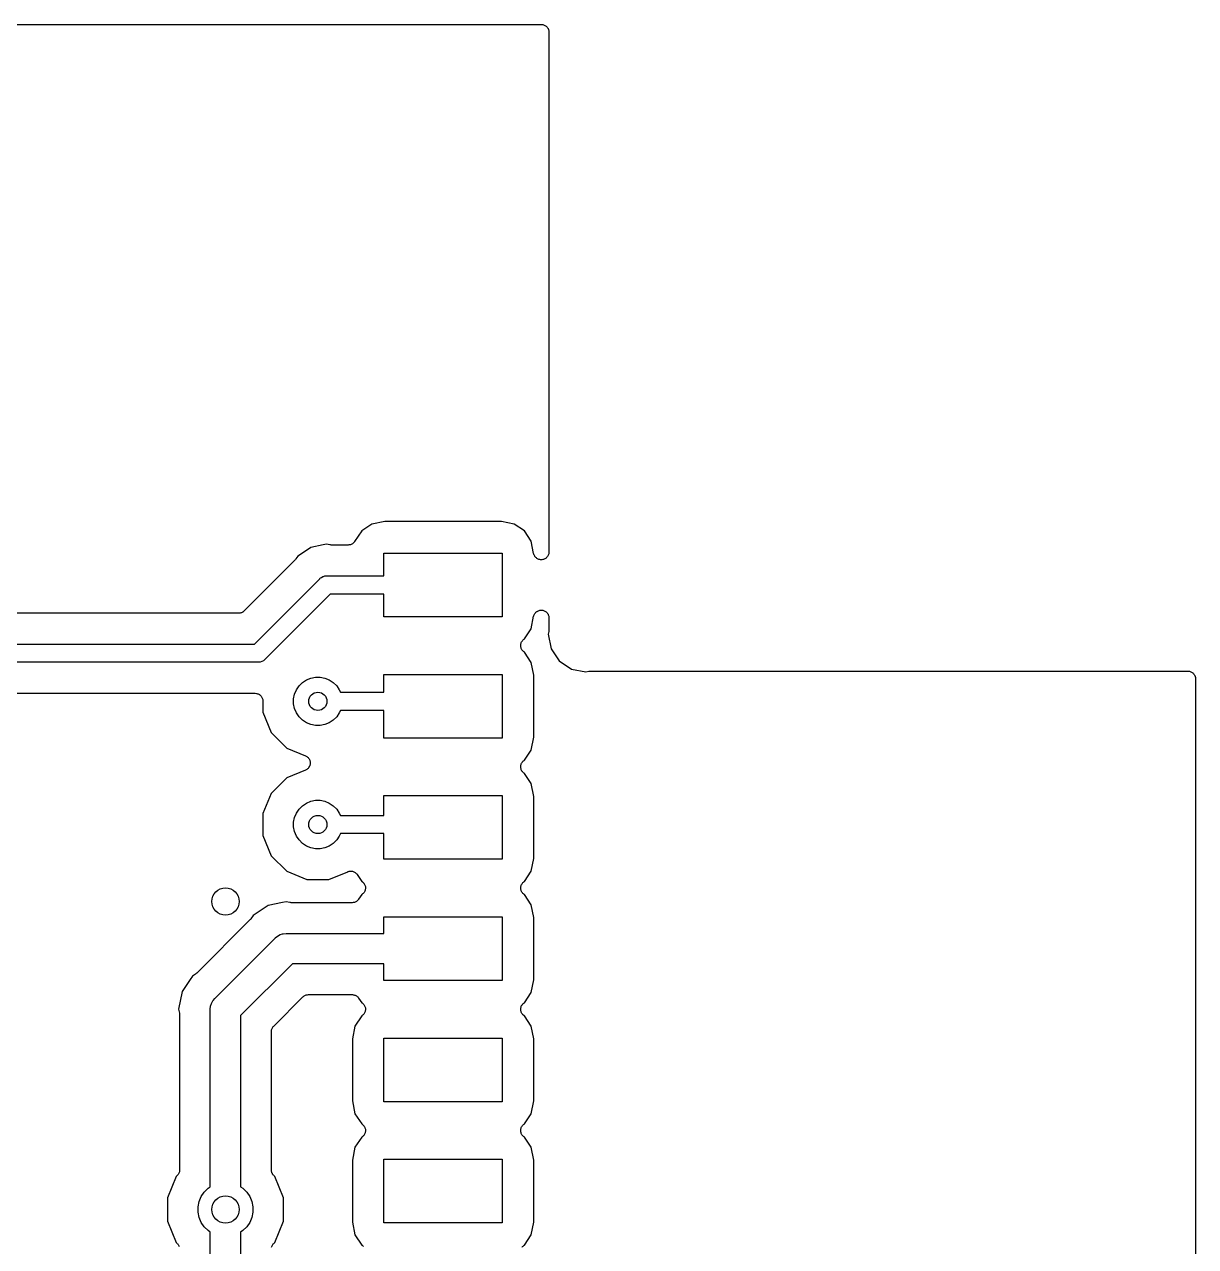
# Model space of a CAD drawing. Extents: x 103.3 to 173.2, y -93.7 to -52.1.
# Drawn here: x 153.91 to 173.23, y -72.24 to -52.08 of the extents above; entities that cross this region are included whole.
import ezdxf

# ---------------------------------------------------------------- set-up
doc = ezdxf.new("R2010")
doc.units = 0
doc.header["$MEASUREMENT"] = 0
doc.layers.add('BLACK', color=7, linetype='CONTINUOUS')

msp = doc.modelspace()

# ---------------------------------------------------------------- linework, layer by layer
at = {"layer": 'BLACK', "linetype": 'CONTINUOUS'}
for p, q in [((114.121, -52.08), (162.435, -52.08)), ((162.435, -52.08), (162.436, -52.08)), ((162.436, -52.08), (162.436, -52.08)), ((162.436, -52.08), (162.436, -52.08)), ((162.436, -52.08), (162.437, -52.08)), ((162.437, -52.08), (162.449, -52.0813)), ((162.449, -52.0813), (162.461, -52.0826)), ((162.461, -52.0826), (162.461, -52.0827)), ((162.461, -52.0827), (162.461, -52.0828)), ((162.461, -52.0828), (162.473, -52.0864)), ((162.473, -52.0864), (162.484, -52.0899)), ((162.484, -52.0899), (162.485, -52.0901)), ((162.485, -52.0901), (162.485, -52.0903)), ((162.485, -52.0903), (162.495, -52.096)), ((162.495, -52.096), (162.506, -52.1017)), ((162.506, -52.1017), (162.506, -52.102)), ((162.506, -52.102), (162.507, -52.1022)), ((162.507, -52.1022), (162.516, -52.1099)), ((162.516, -52.1099), (162.525, -52.1175)), ((162.525, -52.1175), (162.525, -52.1179)), ((162.525, -52.1179), (162.526, -52.1181)), ((162.526, -52.1181), (162.533, -52.1275)), ((162.533, -52.1275), (162.541, -52.1367)), ((162.541, -52.1367), (162.541, -52.1371)), ((162.541, -52.1371), (162.541, -52.1375)), ((162.541, -52.1375), (162.547, -52.1481)), ((162.547, -52.1481), (162.552, -52.1586)), ((162.552, -52.1586), (162.553, -52.159)), ((162.553, -52.159), (162.553, -52.1594)), ((162.553, -52.1594), (162.556, -52.1709)), ((162.556, -52.1709), (162.56, -52.1823)), ((162.56, -52.1823), (162.56, -52.1828)), ((162.56, -52.1828), (162.56, -52.1832)), ((162.56, -52.1832), (162.561, -52.1951)), ((162.561, -52.1951), (162.562, -52.207)), ((162.562, -52.207), (162.562, -60.7837)), ((159.475, -60.4348), (159.357, -60.6116)), ((159.643, -60.3225), (159.475, -60.4348)), ((159.854, -60.2806), (159.643, -60.3225)), ((161.778, -60.2806), (159.854, -60.2806)), ((161.989, -60.3225), (161.778, -60.2806)), ((162.157, -60.4348), (161.989, -60.3225)), ((162.27, -60.6028), (162.157, -60.4348)), ((158.839, -60.6656), (158.635, -60.7062)), ((158.892, -60.6551), (158.839, -60.6656)), ((158.839, -60.6656), (158.839, -60.6656)), ((158.839, -60.6656), (158.839, -60.6656)), ((158.839, -60.6656), (158.839, -60.6656)), ((158.945, -60.6656), (158.892, -60.6551)), ((158.956, -60.6667), (158.945, -60.6656)), ((158.968, -60.668), (158.956, -60.6667)), ((158.969, -60.668), (158.968, -60.668)), ((159.251, -60.668), (158.969, -60.668)), ((158.969, -60.668), (158.969, -60.668)), ((158.969, -60.668), (158.969, -60.668)), ((158.969, -60.668), (158.969, -60.668)), ((159.263, -60.6668), (159.251, -60.668)), ((159.274, -60.6658), (159.263, -60.6668)), ((159.275, -60.6656), (159.274, -60.6658)), ((159.276, -60.6656), (159.275, -60.6656)), ((159.287, -60.6622), (159.276, -60.6656)), ((159.298, -60.6589), (159.287, -60.6622)), ((159.299, -60.6586), (159.298, -60.6589)), ((159.31, -60.6529), (159.299, -60.6584)), ((159.299, -60.6584), (159.299, -60.6586)), ((159.32, -60.6475), (159.31, -60.6529)), ((159.321, -60.6471), (159.32, -60.6475)), ((159.33, -60.6393), (159.321, -60.6468)), ((159.321, -60.6468), (159.321, -60.6471)), ((159.34, -60.632), (159.33, -60.6393)), ((159.341, -60.6311), (159.34, -60.6315)), ((159.34, -60.6315), (159.34, -60.632)), ((159.348, -60.622), (159.341, -60.6311)), ((159.356, -60.613), (159.348, -60.622)), ((159.357, -60.6116), (159.356, -60.612)), ((159.356, -60.612), (159.356, -60.612)), ((159.356, -60.612), (159.356, -60.612)), ((159.356, -60.612), (159.356, -60.613)), ((162.31, -60.8085), (162.27, -60.6028)), ((158.418, -60.8516), (158.388, -60.8961)), ((158.462, -60.8218), (158.418, -60.8516)), ((158.635, -60.7062), (158.462, -60.8218)), ((158.462, -60.8218), (158.462, -60.8218)), ((159.841, -61.176), (159.841, -60.801)), ((159.841, -60.801), (161.791, -60.801)), ((161.791, -60.801), (161.791, -61.851)), ((162.314, -60.8206), (162.31, -60.8085)), ((162.318, -60.8321), (162.314, -60.8206)), ((162.318, -60.8322), (162.318, -60.8321)), ((162.323, -60.8428), (162.318, -60.8322)), ((162.318, -60.8322), (162.318, -60.8322)), ((162.329, -60.854), (162.323, -60.8428)), ((162.329, -60.8541), (162.329, -60.854)), ((162.329, -60.854), (162.329, -60.854)), ((162.337, -60.8635), (162.329, -60.8541)), ((162.345, -60.8732), (162.337, -60.8635)), ((162.345, -60.8733), (162.345, -60.8732)), ((162.345, -60.8732), (162.345, -60.8732)), ((162.355, -60.8812), (162.345, -60.8733)), ((162.364, -60.889), (162.355, -60.8812)), ((162.514, -60.8823), (162.505, -60.8899)), ((162.524, -60.8744), (162.514, -60.8823)), ((162.532, -60.8647), (162.524, -60.8744)), ((162.524, -60.8744), (162.524, -60.8744)), ((162.524, -60.8744), (162.524, -60.8744)), ((162.54, -60.8555), (162.532, -60.8647)), ((162.546, -60.8448), (162.54, -60.8554)), ((162.54, -60.8554), (162.54, -60.8554)), ((162.54, -60.8554), (162.54, -60.8555)), ((162.552, -60.8337), (162.546, -60.8448)), ((162.556, -60.8218), (162.552, -60.8336)), ((162.552, -60.8336), (162.552, -60.8337)), ((162.552, -60.8337), (162.552, -60.8337)), ((162.559, -60.8101), (162.556, -60.8218)), ((162.561, -60.7979), (162.559, -60.81)), ((162.559, -60.81), (162.559, -60.8101)), ((162.559, -60.8101), (162.559, -60.8101)), ((162.562, -60.7855), (162.561, -60.7979)), ((162.562, -60.7837), (162.562, -60.7855)), ((158.372, -60.9154), (157.532, -61.7558)), ((158.379, -60.9065), (158.372, -60.9154)), ((158.387, -60.8976), (158.379, -60.9065)), ((158.388, -60.8962), (158.387, -60.8976)), ((158.388, -60.8961), (158.388, -60.8962)), ((158.388, -60.8962), (158.388, -60.8962)), ((158.388, -60.8962), (158.388, -60.8962)), ((162.364, -60.8891), (162.364, -60.889)), ((162.364, -60.889), (162.364, -60.889)), ((162.375, -60.8947), (162.364, -60.8891)), ((162.386, -60.9008), (162.375, -60.8947)), ((162.397, -60.9043), (162.386, -60.9008)), ((162.386, -60.9008), (162.386, -60.9008)), ((162.386, -60.9008), (162.386, -60.9008)), ((162.409, -60.9081), (162.397, -60.9043)), ((162.41, -60.9081), (162.409, -60.9081)), ((162.422, -60.9094), (162.41, -60.9081)), ((162.41, -60.9081), (162.41, -60.9081)), ((162.434, -60.9107), (162.422, -60.9094)), ((162.447, -60.9095), (162.434, -60.9107)), ((162.434, -60.9107), (162.434, -60.9107)), ((162.434, -60.9107), (162.434, -60.9107)), ((162.459, -60.9085), (162.447, -60.9095)), ((162.471, -60.9049), (162.459, -60.9084)), ((162.459, -60.9084), (162.459, -60.9084)), ((162.459, -60.9084), (162.459, -60.9085)), ((162.483, -60.9015), (162.471, -60.9049)), ((162.493, -60.896), (162.483, -60.9014)), ((162.483, -60.9014), (162.483, -60.9014)), ((162.483, -60.9014), (162.483, -60.9015)), ((162.505, -60.89), (162.493, -60.896)), ((162.505, -60.8899), (162.505, -60.8899)), ((162.505, -60.8899), (162.505, -60.89)), ((157.705, -62.301), (158.781, -61.2251)), ((158.781, -61.2251), (158.785, -61.2194)), ((158.785, -61.2194), (158.796, -61.2104)), ((158.796, -61.2104), (158.808, -61.2007)), ((158.808, -61.2007), (158.834, -61.1867)), ((158.834, -61.1867), (158.841, -61.1848)), ((158.841, -61.1848), (158.863, -61.1782)), ((158.863, -61.1782), (158.885, -61.176)), ((158.885, -61.176), (158.892, -61.1753)), ((158.885, -61.176), (158.885, -61.176)), ((158.892, -61.1753), (158.899, -61.176)), ((158.899, -61.176), (159.841, -61.176)), ((158.954, -61.476), (157.878, -62.5519)), ((159.841, -61.476), (158.954, -61.476)), ((159.841, -61.851), (159.841, -61.476)), ((157.442, -61.793), (147.626, -61.793)), ((157.454, -61.7919), (157.442, -61.793)), ((157.465, -61.7908), (157.454, -61.7919)), ((157.466, -61.7906), (157.465, -61.7908)), ((157.467, -61.7906), (157.466, -61.7906)), ((157.478, -61.7872), (157.467, -61.7906)), ((157.489, -61.7839), (157.478, -61.7872)), ((157.49, -61.7836), (157.489, -61.7839)), ((157.501, -61.7779), (157.49, -61.7834)), ((157.49, -61.7834), (157.49, -61.7836)), ((157.511, -61.7725), (157.501, -61.7779)), ((157.512, -61.7721), (157.511, -61.7725)), ((157.521, -61.7644), (157.512, -61.7718)), ((157.512, -61.7718), (157.512, -61.7721)), ((157.53, -61.757), (157.521, -61.7644)), ((157.531, -61.7561), (157.53, -61.757)), ((157.532, -61.7558), (157.531, -61.7561)), ((157.531, -61.7561), (157.531, -61.7561)), ((157.531, -61.7561), (157.531, -61.7561)), ((161.791, -61.851), (159.841, -61.851)), ((162.27, -62.0492), (162.31, -61.8435)), ((162.31, -61.8435), (162.311, -61.8419)), ((162.311, -61.8418), (162.315, -61.8298)), ((162.311, -61.8419), (162.311, -61.8418)), ((162.311, -61.8419), (162.311, -61.8419)), ((162.311, -61.8419), (162.311, -61.8419)), ((162.315, -61.8298), (162.318, -61.8183)), ((162.318, -61.8182), (162.324, -61.8071)), ((162.318, -61.8183), (162.318, -61.8182)), ((162.318, -61.8182), (162.318, -61.8182)), ((162.324, -61.8071), (162.33, -61.7965)), ((162.33, -61.7965), (162.338, -61.787)), ((162.33, -61.7965), (162.33, -61.7965)), ((162.33, -61.7965), (162.33, -61.7965)), ((162.338, -61.787), (162.346, -61.7776)), ((162.346, -61.7775), (162.355, -61.7701)), ((162.346, -61.7776), (162.346, -61.7775)), ((162.346, -61.7775), (162.346, -61.7775)), ((162.355, -61.7701), (162.365, -61.762)), ((162.365, -61.762), (162.366, -61.762)), ((162.366, -61.762), (162.377, -61.7562)), ((162.366, -61.762), (162.366, -61.762)), ((162.377, -61.7562), (162.387, -61.7505)), ((162.387, -61.7505), (162.387, -61.7505)), ((162.387, -61.7505), (162.388, -61.7505)), ((162.388, -61.7505), (162.4, -61.7468)), ((162.4, -61.7468), (162.411, -61.7435)), ((162.411, -61.7435), (162.423, -61.7425)), ((162.411, -61.7435), (162.411, -61.7435)), ((162.411, -61.7435), (162.411, -61.7435)), ((162.423, -61.7425), (162.436, -61.7413)), ((162.436, -61.7413), (162.436, -61.7413)), ((162.436, -61.7413), (162.436, -61.7413)), ((162.436, -61.7413), (162.448, -61.7425)), ((162.448, -61.7425), (162.461, -61.7439)), ((162.461, -61.7439), (162.461, -61.7439)), ((162.461, -61.7439), (162.461, -61.7439)), ((162.461, -61.7439), (162.473, -61.7476)), ((162.473, -61.7476), (162.484, -61.7512)), ((162.484, -61.7512), (162.484, -61.7512)), ((162.484, -61.7512), (162.484, -61.7513)), ((162.484, -61.7513), (162.495, -61.7571)), ((162.495, -61.7571), (162.506, -61.763)), ((162.506, -61.763), (162.506, -61.763)), ((162.506, -61.763), (162.506, -61.7631)), ((162.506, -61.7631), (162.515, -61.7708)), ((162.515, -61.7708), (162.525, -61.7788)), ((162.525, -61.7788), (162.525, -61.7788)), ((162.525, -61.7788), (162.525, -61.7789)), ((162.525, -61.7789), (162.533, -61.7883)), ((162.533, -61.7883), (162.541, -61.798)), ((162.541, -61.798), (162.541, -61.7981)), ((162.541, -61.7981), (162.541, -61.7981)), ((162.541, -61.7981), (162.547, -61.809)), ((162.547, -61.809), (162.552, -61.8199)), ((162.552, -61.8199), (162.552, -61.82)), ((162.552, -61.82), (162.552, -61.82)), ((162.552, -61.82), (162.556, -61.8312)), ((162.556, -61.8312), (162.56, -61.8436)), ((162.56, -61.8436), (162.56, -61.8437)), ((162.56, -61.8437), (162.56, -61.8437)), ((162.56, -61.8437), (162.561, -61.8558)), ((162.561, -61.8558), (162.562, -61.8683)), ((162.562, -61.8683), (162.562, -62.0676)), ((162.157, -62.2172), (162.27, -62.0492)), ((162.56, -62.0924), (162.55, -62.14)), ((162.561, -62.0809), (162.56, -62.0924)), ((162.562, -62.0694), (162.561, -62.0809)), ((162.562, -62.0676), (162.562, -62.0677)), ((162.562, -62.0677), (162.562, -62.0677)), ((162.562, -62.0677), (162.562, -62.0677)), ((162.562, -62.0677), (162.562, -62.0694)), ((162.099, -62.3001), (162.102, -62.2887)), ((162.102, -62.2887), (162.106, -62.2771)), ((162.106, -62.2765), (162.112, -62.2658)), ((162.106, -62.2768), (162.106, -62.2765)), ((162.106, -62.2771), (162.106, -62.2768)), ((162.112, -62.2658), (162.118, -62.2553)), ((162.118, -62.2547), (162.126, -62.2453)), ((162.118, -62.255), (162.118, -62.2547)), ((162.118, -62.2553), (162.118, -62.255)), ((162.126, -62.2453), (162.133, -62.2361)), ((162.133, -62.2361), (162.134, -62.2359)), ((162.134, -62.2356), (162.143, -62.2279)), ((162.134, -62.2359), (162.134, -62.2356)), ((162.143, -62.2279), (162.153, -62.2204)), ((162.153, -62.2204), (162.157, -62.2172)), ((162.55, -62.14), (162.597, -62.3772)), ((143.55, -62.301), (157.705, -62.301)), ((162.096, -62.3248), (162.097, -62.3129)), ((162.096, -62.3251), (162.096, -62.3248)), ((162.096, -62.3254), (162.096, -62.3251)), ((162.097, -62.3375), (162.096, -62.3254)), ((162.097, -62.3129), (162.099, -62.3008)), ((162.098, -62.3495), (162.097, -62.3375)), ((162.098, -62.3498), (162.098, -62.3495)), ((162.098, -62.3501), (162.098, -62.3498)), ((162.102, -62.3617), (162.098, -62.3501)), ((162.099, -62.3005), (162.099, -62.3001)), ((162.099, -62.3008), (162.099, -62.3005)), ((162.105, -62.3733), (162.102, -62.3617)), ((162.105, -62.3736), (162.105, -62.3733)), ((162.105, -62.3739), (162.105, -62.3736)), ((162.111, -62.3846), (162.105, -62.3739)), ((162.117, -62.3953), (162.111, -62.3846)), ((162.117, -62.3955), (162.117, -62.3953)), ((162.117, -62.3958), (162.117, -62.3955)), ((162.125, -62.4052), (162.117, -62.3958)), ((162.132, -62.4146), (162.125, -62.4052)), ((162.132, -62.4148), (162.132, -62.4146)), ((162.133, -62.4151), (162.132, -62.4148)), ((162.142, -62.4228), (162.133, -62.4151)), ((162.151, -62.4306), (162.142, -62.4228)), ((162.152, -62.431), (162.151, -62.4306)), ((162.153, -62.4316), (162.152, -62.431)), ((162.152, -62.431), (162.152, -62.431)), ((162.152, -62.431), (162.152, -62.431)), ((162.157, -62.4348), (162.153, -62.4316)), ((162.27, -62.6028), (162.157, -62.4348)), ((162.597, -62.3772), (162.7, -62.5304)), ((157.76, -62.601), (143.605, -62.601)), ((157.767, -62.6017), (157.76, -62.601)), ((157.774, -62.601), (157.767, -62.6017)), ((157.796, -62.5988), (157.774, -62.601)), ((157.774, -62.601), (157.774, -62.601)), ((157.825, -62.5903), (157.796, -62.5988)), ((157.851, -62.5763), (157.825, -62.5903)), ((157.874, -62.5576), (157.851, -62.5763)), ((157.878, -62.5519), (157.874, -62.5576)), ((162.311, -62.8135), (162.27, -62.6028)), ((162.7, -62.5304), (162.7, -62.5304)), ((162.7, -62.5304), (162.732, -62.5783)), ((162.732, -62.5783), (162.933, -62.7127)), ((158.495, -62.9353), (158.561, -62.8915)), ((158.561, -62.8915), (158.633, -62.8614)), ((158.633, -62.8614), (158.711, -62.846)), ((158.711, -62.846), (158.789, -62.846)), ((158.789, -62.846), (158.867, -62.8614)), ((158.867, -62.8614), (158.939, -62.8915)), ((158.939, -62.8915), (159.005, -62.9353)), ((159.841, -63.096), (159.841, -62.801)), ((159.841, -62.801), (161.791, -62.801)), ((161.791, -62.801), (161.791, -63.851)), ((162.311, -63.8385), (162.311, -62.8135)), ((162.933, -62.7127), (163.17, -62.7599)), ((163.17, -62.7599), (163.218, -62.7504)), ((163.218, -62.7504), (163.219, -62.7501)), ((163.219, -62.7501), (163.231, -62.7491)), ((163.231, -62.7491), (163.242, -62.748)), ((163.242, -62.748), (173.103, -62.748)), ((173.103, -62.748), (173.104, -62.748)), ((173.104, -62.748), (173.104, -62.748)), ((173.104, -62.748), (173.104, -62.748)), ((173.104, -62.748), (173.105, -62.748)), ((173.105, -62.748), (173.117, -62.7493)), ((173.117, -62.7493), (173.129, -62.7506)), ((173.129, -62.7506), (173.129, -62.7507)), ((173.129, -62.7507), (173.129, -62.7508)), ((173.129, -62.7508), (173.141, -62.7544)), ((173.141, -62.7544), (173.152, -62.7579)), ((173.152, -62.7579), (173.153, -62.7581)), ((173.153, -62.7581), (173.153, -62.7583)), ((173.153, -62.7583), (173.163, -62.764)), ((173.163, -62.764), (173.174, -62.7697)), ((173.174, -62.7697), (173.174, -62.77)), ((173.174, -62.77), (173.175, -62.7702)), ((173.175, -62.7702), (173.184, -62.7779)), ((173.184, -62.7779), (173.193, -62.7855)), ((173.193, -62.7855), (173.193, -62.7859)), ((173.193, -62.7859), (173.194, -62.7861)), ((173.194, -62.7861), (173.201, -62.7955)), ((173.201, -62.7955), (173.209, -62.8047)), ((173.209, -62.8047), (173.209, -62.8051)), ((173.209, -62.8051), (173.209, -62.8055)), ((173.209, -62.8055), (173.215, -62.8161)), ((173.215, -62.8161), (173.22, -62.8266)), ((173.22, -62.8266), (173.221, -62.827)), ((173.221, -62.827), (173.221, -62.8274)), ((173.221, -62.8274), (173.224, -62.8389)), ((173.224, -62.8389), (173.228, -62.8503)), ((173.228, -62.8503), (173.228, -62.8508)), ((173.228, -62.8508), (173.228, -62.8512)), ((173.228, -62.8512), (173.229, -62.8631)), ((173.229, -62.8631), (173.23, -62.875)), ((173.23, -62.875), (173.23, -93.5868)), ((158.365, -63.1293), (158.396, -63.0565)), ((158.396, -63.0565), (158.439, -62.991)), ((158.439, -62.991), (158.495, -62.9353)), ((159.005, -62.9353), (159.061, -62.991)), ((159.061, -62.991), (159.104, -63.0565)), ((159.104, -63.0565), (159.121, -63.096)), ((159.121, -63.096), (159.841, -63.096)), ((147.638, -63.109), (157.69, -63.109)), ((157.69, -63.109), (157.69, -63.109)), ((157.69, -63.109), (157.69, -63.109)), ((157.69, -63.109), (157.69, -63.109)), ((157.69, -63.109), (157.691, -63.109)), ((157.691, -63.109), (157.703, -63.1103)), ((157.703, -63.1103), (157.714, -63.1114)), ((157.714, -63.1114), (157.74, -63.1165)), ((157.74, -63.1165), (157.741, -63.1166)), ((157.741, -63.1166), (157.741, -63.1166)), ((157.741, -63.1166), (157.741, -63.1166)), ((157.741, -63.1166), (157.742, -63.1168)), ((157.742, -63.1168), (157.753, -63.1205)), ((157.753, -63.1205), (157.764, -63.124)), ((157.764, -63.124), (157.765, -63.1242)), ((157.765, -63.1242), (157.765, -63.1243)), ((157.765, -63.1243), (157.776, -63.1301)), ((157.776, -63.1301), (157.786, -63.1357)), ((157.786, -63.1357), (157.786, -63.1361)), ((157.786, -63.1361), (157.787, -63.1363)), ((157.787, -63.1363), (157.796, -63.144)), ((157.796, -63.144), (157.805, -63.1515)), ((157.805, -63.1515), (157.805, -63.1519)), ((157.805, -63.1519), (157.806, -63.1523)), ((157.806, -63.1523), (157.813, -63.1615)), ((157.813, -63.1615), (157.821, -63.1708)), ((157.821, -63.1708), (157.821, -63.1712)), ((157.821, -63.1712), (157.821, -63.1716)), ((157.821, -63.1716), (157.827, -63.1822)), ((157.827, -63.1822), (157.832, -63.1926)), ((157.832, -63.1926), (157.833, -63.1931)), ((157.833, -63.1931), (157.833, -63.1936)), ((157.833, -63.1936), (157.836, -63.205)), ((157.836, -63.205), (157.84, -63.2164)), ((157.84, -63.2164), (157.84, -63.2169)), ((157.84, -63.2169), (157.84, -63.2173)), ((157.84, -63.2173), (157.841, -63.2292)), ((157.841, -63.2292), (157.842, -63.241)), ((157.842, -63.241), (157.842, -63.4266)), ((158.35, -63.2066), (158.365, -63.1293)), ((158.35, -63.2854), (158.35, -63.2066)), ((158.365, -63.3627), (158.35, -63.2854)), ((157.842, -63.4266), (157.98, -63.7603)), ((158.396, -63.4355), (158.365, -63.3627)), ((158.439, -63.501), (158.396, -63.4355)), ((158.495, -63.5567), (158.439, -63.501)), ((159.061, -63.501), (159.005, -63.5567)), ((159.104, -63.4355), (159.061, -63.501)), ((159.121, -63.396), (159.104, -63.4355)), ((159.841, -63.396), (159.121, -63.396)), ((159.841, -63.851), (159.841, -63.396)), ((158.561, -63.6005), (158.495, -63.5567)), ((158.633, -63.6306), (158.561, -63.6005)), ((158.711, -63.646), (158.633, -63.6306)), ((158.789, -63.646), (158.711, -63.646)), ((158.867, -63.6306), (158.789, -63.646)), ((158.939, -63.6005), (158.867, -63.6306)), ((159.005, -63.5567), (158.939, -63.6005)), ((157.98, -63.7603), (158.236, -64.0158)), ((161.791, -63.851), (159.841, -63.851)), ((162.27, -64.0492), (162.311, -63.8385)), ((158.236, -64.0158), (158.547, -64.1447)), ((162.157, -64.2172), (162.27, -64.0492)), ((158.547, -64.1447), (158.548, -64.1452)), ((158.548, -64.1452), (158.548, -64.1452)), ((158.548, -64.1452), (158.548, -64.1452)), ((158.548, -64.1452), (158.548, -64.1454)), ((158.548, -64.1454), (158.559, -64.1512)), ((158.559, -64.1512), (158.57, -64.1571)), ((158.57, -64.1571), (158.57, -64.1572)), ((158.57, -64.1572), (158.57, -64.1573)), ((158.57, -64.1573), (158.58, -64.1652)), ((158.58, -64.1652), (158.589, -64.173)), ((158.589, -64.173), (158.589, -64.1732)), ((158.589, -64.1732), (158.589, -64.1733)), ((158.589, -64.1733), (158.597, -64.1829)), ((158.597, -64.1829), (158.604, -64.1923)), ((158.604, -64.1923), (158.605, -64.1925)), ((158.605, -64.1925), (158.605, -64.1926)), ((158.605, -64.1926), (158.61, -64.2035)), ((158.61, -64.2035), (158.616, -64.2142)), ((158.619, -64.2994), (158.615, -64.311)), ((158.616, -64.2142), (158.616, -64.2144)), ((158.616, -64.2144), (158.616, -64.2146)), ((158.616, -64.2146), (158.62, -64.2263)), ((158.623, -64.2878), (158.619, -64.2994)), ((158.62, -64.2263), (158.623, -64.238)), ((158.623, -64.238), (158.623, -64.2382)), ((158.623, -64.2382), (158.623, -64.2384)), ((158.623, -64.2384), (158.624, -64.2506)), ((158.624, -64.2753), (158.623, -64.2873)), ((158.623, -64.2873), (158.623, -64.2875)), ((158.623, -64.2875), (158.623, -64.2878)), ((158.624, -64.2506), (158.625, -64.2627)), ((158.625, -64.2631), (158.624, -64.2753)), ((158.625, -64.2627), (158.625, -64.2629)), ((158.625, -64.2629), (158.625, -64.2631)), ((162.097, -64.3129), (162.099, -64.3008)), ((162.099, -64.3001), (162.102, -64.2887)), ((162.099, -64.3005), (162.099, -64.3001)), ((162.099, -64.3008), (162.099, -64.3005)), ((162.102, -64.2887), (162.106, -64.2771)), ((162.106, -64.2765), (162.112, -64.2658)), ((162.106, -64.2768), (162.106, -64.2765)), ((162.106, -64.2771), (162.106, -64.2768)), ((162.112, -64.2658), (162.118, -64.2553)), ((162.118, -64.2547), (162.126, -64.2453)), ((162.118, -64.255), (162.118, -64.2547)), ((162.118, -64.2553), (162.118, -64.255)), ((162.126, -64.2453), (162.133, -64.2361)), ((162.133, -64.2361), (162.134, -64.2359)), ((162.134, -64.2356), (162.143, -64.2279)), ((162.134, -64.2359), (162.134, -64.2356)), ((162.143, -64.2279), (162.153, -64.2204)), ((162.153, -64.2204), (162.157, -64.2172)), ((158.236, -64.5082), (157.98, -64.7637)), ((158.547, -64.3793), (158.236, -64.5082)), ((158.558, -64.3736), (158.547, -64.3793)), ((158.568, -64.3679), (158.558, -64.3736)), ((158.569, -64.3678), (158.568, -64.3679)), ((158.578, -64.3599), (158.569, -64.3677)), ((158.569, -64.3677), (158.569, -64.3678)), ((158.588, -64.3523), (158.578, -64.3599)), ((158.596, -64.3425), (158.588, -64.352)), ((158.588, -64.352), (158.588, -64.3521)), ((158.588, -64.3521), (158.588, -64.3523)), ((158.603, -64.3332), (158.596, -64.3425)), ((158.604, -64.333), (158.603, -64.3332)), ((158.609, -64.3221), (158.604, -64.3328)), ((158.604, -64.3328), (158.604, -64.333)), ((158.615, -64.3114), (158.609, -64.3221)), ((158.615, -64.311), (158.615, -64.3112)), ((158.615, -64.3112), (158.615, -64.3114)), ((162.096, -64.3248), (162.097, -64.3129)), ((162.096, -64.3251), (162.096, -64.3248)), ((162.096, -64.3254), (162.096, -64.3251)), ((162.097, -64.3376), (162.096, -64.3254)), ((162.098, -64.3495), (162.097, -64.3376)), ((162.098, -64.3498), (162.098, -64.3495)), ((162.098, -64.3501), (162.098, -64.3498)), ((162.102, -64.3617), (162.098, -64.3501)), ((162.105, -64.3733), (162.102, -64.3617)), ((162.105, -64.3736), (162.105, -64.3733)), ((162.105, -64.3739), (162.105, -64.3736)), ((162.111, -64.3846), (162.105, -64.3739)), ((162.117, -64.3953), (162.111, -64.3846)), ((162.117, -64.3955), (162.117, -64.3953)), ((162.117, -64.3958), (162.117, -64.3955)), ((162.125, -64.4052), (162.117, -64.3958)), ((162.132, -64.4146), (162.125, -64.4052)), ((162.132, -64.4148), (162.132, -64.4146)), ((162.133, -64.4151), (162.132, -64.4148)), ((162.142, -64.4228), (162.133, -64.4151)), ((162.151, -64.4306), (162.142, -64.4228)), ((162.152, -64.431), (162.151, -64.4306)), ((162.153, -64.4316), (162.152, -64.431)), ((162.152, -64.431), (162.152, -64.431)), ((162.152, -64.431), (162.152, -64.431)), ((162.157, -64.4348), (162.153, -64.4316)), ((162.27, -64.6028), (162.157, -64.4348)), ((162.311, -64.8135), (162.27, -64.6028)), ((157.98, -64.7637), (157.842, -65.0974)), ((158.561, -64.9235), (158.633, -64.8934)), ((158.633, -64.8934), (158.711, -64.878)), ((158.711, -64.878), (158.789, -64.878)), ((158.789, -64.878), (158.867, -64.8934)), ((158.867, -64.8934), (158.939, -64.9235)), ((159.841, -65.128), (159.841, -64.801)), ((159.841, -64.801), (161.791, -64.801)), ((161.791, -64.801), (161.791, -65.851)), ((162.311, -65.8385), (162.311, -64.8135)), ((157.842, -65.0974), (157.842, -65.4586)), ((158.365, -65.1613), (158.396, -65.0885)), ((158.396, -65.0885), (158.439, -65.023)), ((158.439, -65.023), (158.495, -64.9673)), ((158.495, -64.9673), (158.561, -64.9235)), ((158.939, -64.9235), (159.005, -64.9673)), ((159.005, -64.9673), (159.061, -65.023)), ((159.061, -65.023), (159.104, -65.0885)), ((159.104, -65.0885), (159.121, -65.128)), ((158.35, -65.2386), (158.365, -65.1613)), ((158.35, -65.3174), (158.35, -65.2386)), ((158.365, -65.3947), (158.35, -65.3174)), ((159.121, -65.128), (159.841, -65.128)), ((157.842, -65.4586), (157.98, -65.7923)), ((158.396, -65.4675), (158.365, -65.3947)), ((158.439, -65.533), (158.396, -65.4675)), ((159.104, -65.4675), (159.061, -65.533)), ((159.121, -65.428), (159.104, -65.4675)), ((159.841, -65.428), (159.121, -65.428)), ((159.841, -65.851), (159.841, -65.428)), ((158.495, -65.5887), (158.439, -65.533)), ((158.561, -65.6325), (158.495, -65.5887)), ((158.633, -65.6626), (158.561, -65.6325)), ((158.711, -65.678), (158.633, -65.6626)), ((158.789, -65.678), (158.711, -65.678)), ((158.867, -65.6626), (158.789, -65.678)), ((158.939, -65.6325), (158.867, -65.6626)), ((159.005, -65.5887), (158.939, -65.6325)), ((159.061, -65.533), (159.005, -65.5887)), ((157.98, -65.7923), (158.236, -66.0478)), ((161.791, -65.851), (159.841, -65.851)), ((162.27, -66.0492), (162.311, -65.8385)), ((158.236, -66.0478), (158.569, -66.186)), ((158.931, -66.186), (159.244, -66.0561)), ((159.244, -66.0561), (159.245, -66.0558)), ((159.245, -66.0558), (159.246, -66.0555)), ((159.245, -66.0558), (159.245, -66.0558)), ((159.245, -66.0558), (159.245, -66.0558)), ((159.246, -66.0555), (159.257, -66.0521)), ((159.257, -66.0521), (159.269, -66.0488)), ((159.269, -66.0487), (159.27, -66.0486)), ((159.269, -66.0488), (159.269, -66.0487)), ((159.27, -66.0486), (159.281, -66.0476)), ((159.281, -66.0476), (159.293, -66.0465)), ((159.293, -66.0465), (159.294, -66.0465)), ((159.294, -66.0465), (159.294, -66.0465)), ((159.294, -66.0465), (159.306, -66.0478)), ((159.306, -66.0478), (159.318, -66.049)), ((159.318, -66.049), (159.318, -66.0491)), ((159.318, -66.0491), (159.319, -66.0492)), ((159.319, -66.0492), (159.33, -66.0528)), ((159.33, -66.0528), (159.342, -66.0563)), ((159.342, -66.0563), (159.342, -66.0565)), ((159.342, -66.0565), (159.343, -66.0566)), ((159.343, -66.0566), (159.353, -66.0624)), ((159.353, -66.0624), (159.363, -66.068)), ((159.363, -66.068), (159.364, -66.0683)), ((159.364, -66.0683), (159.364, -66.0685)), ((159.364, -66.0685), (159.373, -66.0762)), ((159.373, -66.0762), (159.383, -66.0837)), ((159.383, -66.0837), (159.383, -66.0841)), ((159.383, -66.0841), (159.383, -66.0844)), ((159.383, -66.0844), (159.391, -66.0936)), ((159.391, -66.0936), (159.398, -66.1029)), ((159.398, -66.1029), (159.475, -66.2172)), ((162.157, -66.2172), (162.27, -66.0492)), ((158.569, -66.186), (158.931, -66.186)), ((159.475, -66.2172), (159.479, -66.2204)), ((159.479, -66.2204), (159.48, -66.221)), ((159.48, -66.221), (159.48, -66.221)), ((159.48, -66.221), (159.48, -66.221)), ((159.48, -66.221), (159.481, -66.2214)), ((159.481, -66.2214), (159.49, -66.2292)), ((159.49, -66.2292), (159.499, -66.2369)), ((159.499, -66.2369), (159.5, -66.2372)), ((159.5, -66.2372), (159.5, -66.2374)), ((159.5, -66.2374), (159.507, -66.2468)), ((159.507, -66.2468), (159.515, -66.2562)), ((159.515, -66.2562), (159.515, -66.2565)), ((159.515, -66.2565), (159.515, -66.2567)), ((159.515, -66.2567), (159.521, -66.2674)), ((159.521, -66.2674), (159.527, -66.2781)), ((159.527, -66.2781), (159.527, -66.2784)), ((159.527, -66.2784), (159.527, -66.2787)), ((159.527, -66.2787), (159.53, -66.2903)), ((159.53, -66.2903), (159.534, -66.3019)), ((159.534, -66.3019), (159.534, -66.3022)), ((159.534, -66.3022), (159.534, -66.3025)), ((159.534, -66.3025), (159.535, -66.3144)), ((159.535, -66.3144), (159.536, -66.3266)), ((162.096, -66.3248), (162.097, -66.3129)), ((162.096, -66.3251), (162.096, -66.3248)), ((162.096, -66.3254), (162.096, -66.3251)), ((162.097, -66.3376), (162.096, -66.3254)), ((162.097, -66.3129), (162.099, -66.3008)), ((162.099, -66.3001), (162.102, -66.2887)), ((162.099, -66.3005), (162.099, -66.3001)), ((162.099, -66.3008), (162.099, -66.3005)), ((162.102, -66.2887), (162.106, -66.2771)), ((162.106, -66.2765), (162.112, -66.2658)), ((162.106, -66.2768), (162.106, -66.2765)), ((162.106, -66.2771), (162.106, -66.2768)), ((162.112, -66.2658), (162.118, -66.2553)), ((162.118, -66.2547), (162.126, -66.2453)), ((162.118, -66.255), (162.118, -66.2547)), ((162.118, -66.2553), (162.118, -66.255)), ((162.126, -66.2453), (162.133, -66.2361)), ((162.133, -66.2361), (162.134, -66.2359)), ((162.134, -66.2356), (162.143, -66.2279)), ((162.134, -66.2359), (162.134, -66.2356)), ((162.143, -66.2279), (162.153, -66.2204)), ((162.153, -66.2204), (162.157, -66.2172)), ((159.415, -66.5221), (159.407, -66.5311)), ((159.422, -66.513), (159.415, -66.5221)), ((159.423, -66.512), (159.422, -66.513)), ((159.475, -66.4348), (159.423, -66.5116)), ((159.423, -66.5116), (159.423, -66.512)), ((159.423, -66.512), (159.423, -66.512)), ((159.423, -66.512), (159.423, -66.512)), ((159.479, -66.4316), (159.475, -66.4348)), ((159.489, -66.424), (159.479, -66.4316)), ((159.498, -66.4163), (159.489, -66.424)), ((159.499, -66.4159), (159.498, -66.4161)), ((159.498, -66.4161), (159.498, -66.4163)), ((159.506, -66.4066), (159.499, -66.4159)), ((159.514, -66.3973), (159.506, -66.4066)), ((159.52, -66.386), (159.514, -66.3967)), ((159.514, -66.3967), (159.514, -66.397)), ((159.514, -66.397), (159.514, -66.3973)), ((159.526, -66.3755), (159.52, -66.386)), ((159.53, -66.3633), (159.526, -66.3749)), ((159.526, -66.3749), (159.526, -66.3752)), ((159.526, -66.3752), (159.526, -66.3755)), ((159.533, -66.3519), (159.53, -66.3633)), ((159.535, -66.3392), (159.533, -66.3512)), ((159.533, -66.3512), (159.533, -66.3515)), ((159.533, -66.3515), (159.533, -66.3519)), ((159.536, -66.3272), (159.535, -66.3392)), ((159.536, -66.3266), (159.536, -66.3269)), ((159.536, -66.3269), (159.536, -66.3272)), ((162.098, -66.3495), (162.097, -66.3376)), ((162.098, -66.3498), (162.098, -66.3495)), ((162.098, -66.3501), (162.098, -66.3498)), ((162.102, -66.3617), (162.098, -66.3501)), ((162.105, -66.3733), (162.102, -66.3617)), ((162.105, -66.3736), (162.105, -66.3733)), ((162.105, -66.3739), (162.105, -66.3736)), ((162.111, -66.3846), (162.105, -66.3739)), ((162.117, -66.3953), (162.111, -66.3846)), ((162.117, -66.3955), (162.117, -66.3953)), ((162.117, -66.3958), (162.117, -66.3955)), ((162.125, -66.4052), (162.117, -66.3958)), ((162.132, -66.4146), (162.125, -66.4052)), ((162.132, -66.4148), (162.132, -66.4146)), ((162.133, -66.4151), (162.132, -66.4148)), ((162.142, -66.4228), (162.133, -66.4151)), ((162.151, -66.4306), (162.142, -66.4228)), ((162.152, -66.431), (162.151, -66.4306)), ((162.153, -66.4316), (162.152, -66.431)), ((162.152, -66.431), (162.152, -66.431)), ((162.152, -66.431), (162.152, -66.431)), ((162.157, -66.4348), (162.153, -66.4316)), ((162.27, -66.6028), (162.157, -66.4348)), ((157.93, -66.612), (157.732, -66.7442)), ((158.164, -66.5656), (157.93, -66.612)), ((158.226, -66.5532), (158.164, -66.5656)), ((158.164, -66.5656), (158.164, -66.5656)), ((158.164, -66.5656), (158.164, -66.5656)), ((158.164, -66.5656), (158.164, -66.5656)), ((158.288, -66.5656), (158.226, -66.5532)), ((158.3, -66.5667), (158.288, -66.5656)), ((158.311, -66.568), (158.3, -66.5667)), ((158.313, -66.568), (158.311, -66.568)), ((159.318, -66.568), (158.313, -66.568)), ((158.313, -66.568), (158.313, -66.568)), ((158.313, -66.568), (158.313, -66.568)), ((158.313, -66.568), (158.313, -66.568)), ((159.33, -66.5668), (159.318, -66.568)), ((159.341, -66.5658), (159.33, -66.5668)), ((159.342, -66.5656), (159.341, -66.5658)), ((159.343, -66.5656), (159.342, -66.5656)), ((159.354, -66.5622), (159.343, -66.5656)), ((159.365, -66.5589), (159.354, -66.5622)), ((159.366, -66.5586), (159.365, -66.5589)), ((159.377, -66.5529), (159.366, -66.5584)), ((159.366, -66.5584), (159.366, -66.5586)), ((159.387, -66.5475), (159.377, -66.5529)), ((159.388, -66.5471), (159.387, -66.5475)), ((159.397, -66.5393), (159.388, -66.5468)), ((159.388, -66.5468), (159.388, -66.5471)), ((159.406, -66.532), (159.397, -66.5393)), ((159.407, -66.5315), (159.406, -66.532)), ((159.407, -66.5311), (159.407, -66.5315)), ((162.311, -66.8135), (162.27, -66.6028)), ((157.628, -66.8516), (156.752, -67.7284)), ((157.636, -66.8427), (157.628, -66.8516)), ((157.643, -66.8339), (157.636, -66.8427)), ((157.644, -66.8325), (157.643, -66.8339)), ((157.68, -66.7795), (157.644, -66.8324)), ((157.644, -66.8324), (157.644, -66.8325)), ((157.644, -66.8325), (157.644, -66.8325)), ((157.644, -66.8325), (157.644, -66.8325)), ((157.732, -66.7442), (157.68, -66.7795)), ((157.732, -66.7442), (157.732, -66.7442)), ((159.841, -67.076), (159.841, -66.801)), ((159.841, -66.801), (161.791, -66.801)), ((161.791, -66.801), (161.791, -67.851)), ((162.311, -67.8385), (162.311, -66.8135)), ((158.048, -67.1484), (158.086, -67.1171)), ((158.086, -67.1171), (158.13, -67.0939)), ((158.13, -67.0939), (158.164, -67.0836)), ((158.164, -67.0836), (158.177, -67.0796)), ((158.177, -67.0796), (158.226, -67.0748)), ((158.226, -67.0748), (158.238, -67.076)), ((158.238, -67.076), (159.841, -67.076)), ((157.058, -68.1405), (158.041, -67.1579)), ((158.041, -67.1579), (158.048, -67.1484)), ((156.741, -67.7369), (156.732, -67.7442)), ((156.75, -67.7296), (156.741, -67.7369)), ((156.752, -67.7284), (156.75, -67.7296)), ((158.33, -67.576), (157.476, -68.4296)), ((159.841, -67.576), (158.33, -67.576)), ((159.841, -67.851), (159.841, -67.576)), ((156.644, -67.8324), (156.512, -68.0302)), ((156.68, -67.7795), (156.644, -67.8324)), ((156.644, -67.8324), (156.644, -67.8324)), ((156.732, -67.7442), (156.68, -67.7795)), ((161.791, -67.851), (159.841, -67.851)), ((162.27, -68.0492), (162.311, -67.8385)), ((156.512, -68.0302), (156.453, -68.326)), ((158.021, -68.6028), (158.503, -68.1212)), ((158.503, -68.1209), (158.504, -68.12)), ((158.503, -68.1212), (158.503, -68.1209)), ((158.503, -68.1209), (158.503, -68.1209)), ((158.503, -68.1209), (158.503, -68.1209)), ((158.504, -68.12), (158.513, -68.1126)), ((158.513, -68.1126), (158.522, -68.1052)), ((158.522, -68.1052), (158.523, -68.1049)), ((158.523, -68.1045), (158.534, -68.0991)), ((158.523, -68.1049), (158.523, -68.1045)), ((158.534, -68.0991), (158.544, -68.0936)), ((158.544, -68.0936), (158.545, -68.0934)), ((158.545, -68.0931), (158.557, -68.0898)), ((158.545, -68.0934), (158.545, -68.0931)), ((158.557, -68.0898), (158.568, -68.0864)), ((158.568, -68.0864), (158.569, -68.0864)), ((158.569, -68.0862), (158.581, -68.0851)), ((158.569, -68.0864), (158.569, -68.0862)), ((158.581, -68.0851), (158.593, -68.084)), ((158.593, -68.084), (159.318, -68.084)), ((159.318, -68.084), (159.318, -68.084)), ((159.318, -68.084), (159.318, -68.084)), ((159.318, -68.084), (159.318, -68.084)), ((159.318, -68.084), (159.32, -68.084)), ((159.32, -68.084), (159.331, -68.0853)), ((159.331, -68.0853), (159.343, -68.0865)), ((159.343, -68.0865), (159.344, -68.0867)), ((159.344, -68.0867), (159.344, -68.0868)), ((159.344, -68.0868), (159.355, -68.0903)), ((159.355, -68.0903), (159.367, -68.0938)), ((159.367, -68.0938), (159.367, -68.0941)), ((159.367, -68.0941), (159.368, -68.0943)), ((159.368, -68.0943), (159.378, -68.1)), ((159.378, -68.1), (159.389, -68.1055)), ((159.389, -68.1055), (159.389, -68.1059)), ((159.389, -68.1059), (159.39, -68.1062)), ((159.39, -68.1062), (159.399, -68.1138)), ((159.399, -68.1138), (159.408, -68.1213)), ((159.408, -68.1213), (159.408, -68.1217)), ((159.408, -68.1217), (159.409, -68.1221)), ((159.409, -68.1221), (159.416, -68.1313)), ((159.416, -68.1313), (159.423, -68.1404)), ((159.423, -68.1404), (159.475, -68.2172)), ((162.157, -68.2172), (162.27, -68.0492)), ((156.453, -68.326), (156.466, -68.3884)), ((156.975, -68.326), (156.98, -68.277)), ((156.976, -68.3383), (156.975, -68.326)), ((156.976, -71.2538), (156.976, -68.3383)), ((156.98, -68.277), (156.994, -68.2299)), ((156.994, -68.2299), (157.017, -68.1864)), ((157.017, -68.1864), (157.024, -68.1786)), ((157.024, -68.1786), (157.048, -68.1484)), ((157.048, -68.1484), (157.058, -68.1405)), ((159.475, -68.2172), (159.479, -68.2204)), ((159.479, -68.2204), (159.48, -68.221)), ((159.48, -68.221), (159.48, -68.221)), ((159.48, -68.221), (159.48, -68.221)), ((159.48, -68.221), (159.481, -68.2214)), ((159.481, -68.2214), (159.49, -68.2292)), ((159.49, -68.2292), (159.499, -68.2369)), ((159.499, -68.2369), (159.5, -68.2372)), ((159.5, -68.2372), (159.5, -68.2374)), ((159.5, -68.2374), (159.507, -68.2468)), ((159.507, -68.2468), (159.515, -68.2562)), ((159.515, -68.2562), (159.515, -68.2565)), ((159.515, -68.2565), (159.515, -68.2567)), ((159.515, -68.2567), (159.521, -68.2674)), ((159.521, -68.2674), (159.527, -68.2781)), ((159.527, -68.2781), (159.527, -68.2784)), ((159.527, -68.2784), (159.527, -68.2787)), ((159.527, -68.2787), (159.53, -68.2903)), ((159.53, -68.2903), (159.534, -68.3019)), ((159.535, -68.3392), (159.533, -68.3512)), ((159.534, -68.3019), (159.534, -68.3022)), ((159.534, -68.3022), (159.534, -68.3025)), ((159.534, -68.3025), (159.535, -68.3144)), ((159.535, -68.3144), (159.536, -68.3266)), ((159.536, -68.3272), (159.535, -68.3392)), ((159.536, -68.3266), (159.536, -68.3269)), ((159.536, -68.3269), (159.536, -68.3272)), ((162.096, -68.3248), (162.097, -68.3129)), ((162.096, -68.3251), (162.096, -68.3248)), ((162.096, -68.3254), (162.096, -68.3251)), ((162.097, -68.3376), (162.096, -68.3254)), ((162.097, -68.3129), (162.099, -68.3008)), ((162.098, -68.3495), (162.097, -68.3376)), ((162.099, -68.3001), (162.102, -68.2887)), ((162.099, -68.3005), (162.099, -68.3001)), ((162.099, -68.3008), (162.099, -68.3005)), ((162.102, -68.2887), (162.106, -68.2771)), ((162.106, -68.2765), (162.112, -68.2658)), ((162.106, -68.2768), (162.106, -68.2765)), ((162.106, -68.2771), (162.106, -68.2768)), ((162.112, -68.2658), (162.118, -68.2553)), ((162.118, -68.2547), (162.126, -68.2453)), ((162.118, -68.255), (162.118, -68.2547)), ((162.118, -68.2553), (162.118, -68.255)), ((162.126, -68.2453), (162.133, -68.2361)), ((162.133, -68.2361), (162.134, -68.2359)), ((162.134, -68.2356), (162.143, -68.2279)), ((162.134, -68.2359), (162.134, -68.2356)), ((162.143, -68.2279), (162.153, -68.2204)), ((162.153, -68.2204), (162.157, -68.2172)), ((156.466, -68.3884), (156.466, -68.3901)), ((156.466, -68.3901), (156.467, -68.4017)), ((156.467, -68.4017), (156.468, -68.4132)), ((156.468, -68.4132), (156.468, -70.9786)), ((157.476, -68.4296), (157.476, -71.2538)), ((159.475, -68.4348), (159.362, -68.6028)), ((159.479, -68.4316), (159.475, -68.4348)), ((159.489, -68.424), (159.479, -68.4316)), ((159.498, -68.4163), (159.489, -68.424)), ((159.499, -68.4159), (159.498, -68.4161)), ((159.498, -68.4161), (159.498, -68.4163)), ((159.506, -68.4066), (159.499, -68.4159)), ((159.514, -68.3973), (159.506, -68.4066)), ((159.52, -68.386), (159.514, -68.3967)), ((159.514, -68.3967), (159.514, -68.397)), ((159.514, -68.397), (159.514, -68.3973)), ((159.526, -68.3755), (159.52, -68.386)), ((159.53, -68.3633), (159.526, -68.3749)), ((159.526, -68.3749), (159.526, -68.3752)), ((159.526, -68.3752), (159.526, -68.3755)), ((159.533, -68.3519), (159.53, -68.3633)), ((159.533, -68.3512), (159.533, -68.3515)), ((159.533, -68.3515), (159.533, -68.3519)), ((162.098, -68.3498), (162.098, -68.3495)), ((162.098, -68.3501), (162.098, -68.3498)), ((162.102, -68.3617), (162.098, -68.3501)), ((162.105, -68.3733), (162.102, -68.3617)), ((162.105, -68.3736), (162.105, -68.3733)), ((162.105, -68.3739), (162.105, -68.3736)), ((162.111, -68.3846), (162.105, -68.3739)), ((162.117, -68.3953), (162.111, -68.3846)), ((162.117, -68.3955), (162.117, -68.3953)), ((162.117, -68.3958), (162.117, -68.3955)), ((162.125, -68.4052), (162.117, -68.3958)), ((162.132, -68.4146), (162.125, -68.4052)), ((162.132, -68.4148), (162.132, -68.4146)), ((162.133, -68.4151), (162.132, -68.4148)), ((162.142, -68.4228), (162.133, -68.4151)), ((162.151, -68.4306), (162.142, -68.4228)), ((162.152, -68.431), (162.151, -68.4306)), ((162.153, -68.4316), (162.152, -68.431)), ((162.152, -68.431), (162.152, -68.431)), ((162.152, -68.431), (162.152, -68.431)), ((162.157, -68.4348), (162.153, -68.4316)), ((162.27, -68.6028), (162.157, -68.4348)), ((157.984, -68.6908), (157.985, -68.6791)), ((157.984, -68.6921), (157.984, -68.6908)), ((157.984, -68.6922), (157.984, -68.6921)), ((157.984, -68.6921), (157.984, -68.6921)), ((157.984, -68.6926), (157.984, -68.6922)), ((157.984, -70.9786), (157.984, -68.6926)), ((157.985, -68.6791), (157.987, -68.6675)), ((157.987, -68.6662), (157.99, -68.655)), ((157.987, -68.6668), (157.987, -68.6662)), ((157.987, -68.6675), (157.987, -68.6668)), ((157.99, -68.655), (157.994, -68.6438)), ((157.994, -68.6425), (158, -68.6322)), ((157.994, -68.6432), (157.994, -68.6425)), ((157.994, -68.6438), (157.994, -68.6432)), ((158, -68.6322), (158.005, -68.6219)), ((158.005, -68.6219), (158.006, -68.6214)), ((158.006, -68.6208), (158.014, -68.6118)), ((158.006, -68.6214), (158.006, -68.6208)), ((158.014, -68.6118), (158.021, -68.6028)), ((159.362, -68.6028), (159.321, -68.8135)), ((162.311, -68.8135), (162.27, -68.6028)), ((159.321, -68.8135), (159.321, -69.8385)), ((159.841, -69.851), (159.841, -68.801)), ((159.841, -68.801), (161.791, -68.801)), ((161.791, -68.801), (161.791, -69.851)), ((162.311, -69.8385), (162.311, -68.8135)), ((159.321, -69.8385), (159.362, -70.0492)), ((161.791, -69.851), (159.841, -69.851)), ((162.27, -70.0492), (162.311, -69.8385)), ((159.362, -70.0492), (159.475, -70.2172)), ((162.157, -70.2172), (162.27, -70.0492)), ((159.475, -70.2172), (159.479, -70.2204)), ((159.479, -70.2204), (159.48, -70.221)), ((159.48, -70.221), (159.48, -70.221)), ((159.48, -70.221), (159.48, -70.221)), ((159.48, -70.221), (159.481, -70.2214)), ((159.481, -70.2214), (159.49, -70.2292)), ((159.49, -70.2292), (159.499, -70.2369)), ((159.499, -70.2369), (159.5, -70.2372)), ((159.5, -70.2372), (159.5, -70.2374)), ((159.5, -70.2374), (159.507, -70.2468)), ((159.507, -70.2468), (159.515, -70.2562)), ((159.515, -70.2562), (159.515, -70.2565)), ((159.515, -70.2565), (159.515, -70.2567)), ((159.515, -70.2567), (159.521, -70.2674)), ((159.521, -70.2674), (159.527, -70.2781)), ((159.527, -70.2781), (159.527, -70.2784)), ((159.527, -70.2784), (159.527, -70.2787)), ((159.527, -70.2787), (159.53, -70.2903)), ((159.53, -70.2903), (159.534, -70.3019)), ((159.533, -70.3519), (159.53, -70.3633)), ((159.535, -70.3392), (159.533, -70.3512)), ((159.533, -70.3512), (159.533, -70.3515)), ((159.533, -70.3515), (159.533, -70.3519)), ((159.534, -70.3019), (159.534, -70.3022)), ((159.534, -70.3022), (159.534, -70.3025)), ((159.534, -70.3025), (159.535, -70.3144)), ((159.535, -70.3144), (159.536, -70.3266)), ((159.536, -70.3272), (159.535, -70.3392)), ((159.536, -70.3266), (159.536, -70.3269)), ((159.536, -70.3269), (159.536, -70.3272)), ((162.096, -70.3248), (162.097, -70.3129)), ((162.096, -70.3251), (162.096, -70.3248)), ((162.096, -70.3254), (162.096, -70.3251)), ((162.097, -70.3376), (162.096, -70.3254)), ((162.097, -70.3129), (162.099, -70.3008)), ((162.098, -70.3495), (162.097, -70.3376)), ((162.098, -70.3498), (162.098, -70.3495)), ((162.098, -70.3501), (162.098, -70.3498)), ((162.102, -70.3617), (162.098, -70.3501)), ((162.099, -70.3001), (162.102, -70.2887)), ((162.099, -70.3005), (162.099, -70.3001)), ((162.099, -70.3008), (162.099, -70.3005)), ((162.102, -70.2887), (162.106, -70.2771)), ((162.106, -70.2765), (162.112, -70.2657)), ((162.106, -70.2768), (162.106, -70.2765)), ((162.106, -70.2771), (162.106, -70.2768)), ((162.112, -70.2657), (162.118, -70.2553)), ((162.118, -70.2547), (162.126, -70.2453)), ((162.118, -70.255), (162.118, -70.2547)), ((162.118, -70.2553), (162.118, -70.255)), ((162.126, -70.2453), (162.133, -70.2361)), ((162.133, -70.2361), (162.134, -70.2359)), ((162.134, -70.2356), (162.143, -70.2279)), ((162.134, -70.2359), (162.134, -70.2356)), ((162.143, -70.2279), (162.153, -70.2204)), ((162.153, -70.2204), (162.157, -70.2172)), ((159.475, -70.4348), (159.362, -70.6028)), ((159.479, -70.4316), (159.475, -70.4348)), ((159.489, -70.424), (159.479, -70.4316)), ((159.498, -70.4163), (159.489, -70.424)), ((159.499, -70.4159), (159.498, -70.4161)), ((159.498, -70.4161), (159.498, -70.4163)), ((159.506, -70.4066), (159.499, -70.4159)), ((159.514, -70.3973), (159.506, -70.4066)), ((159.52, -70.386), (159.514, -70.3967)), ((159.514, -70.3967), (159.514, -70.397)), ((159.514, -70.397), (159.514, -70.3973)), ((159.526, -70.3755), (159.52, -70.386)), ((159.53, -70.3633), (159.526, -70.3749)), ((159.526, -70.3749), (159.526, -70.3752)), ((159.526, -70.3752), (159.526, -70.3755)), ((162.105, -70.3733), (162.102, -70.3617)), ((162.105, -70.3736), (162.105, -70.3733)), ((162.105, -70.3739), (162.105, -70.3736)), ((162.111, -70.3846), (162.105, -70.3739)), ((162.117, -70.3953), (162.111, -70.3846)), ((162.117, -70.3955), (162.117, -70.3953)), ((162.117, -70.3958), (162.117, -70.3955)), ((162.125, -70.4052), (162.117, -70.3958)), ((162.132, -70.4146), (162.125, -70.4052)), ((162.132, -70.4148), (162.132, -70.4146)), ((162.133, -70.4151), (162.132, -70.4148)), ((162.142, -70.4228), (162.133, -70.4151)), ((162.151, -70.4306), (162.142, -70.4228)), ((162.152, -70.431), (162.151, -70.4306)), ((162.153, -70.4316), (162.152, -70.431)), ((162.152, -70.431), (162.152, -70.431)), ((162.152, -70.431), (162.152, -70.431)), ((162.157, -70.4348), (162.153, -70.4316)), ((162.27, -70.6028), (162.157, -70.4348)), ((159.362, -70.6028), (159.321, -70.8135)), ((162.311, -70.8135), (162.27, -70.6028)), ((159.321, -70.8135), (159.321, -71.8385)), ((159.841, -71.851), (159.841, -70.801)), ((159.841, -70.801), (161.791, -70.801)), ((161.791, -70.801), (161.791, -71.851)), ((162.311, -71.8385), (162.311, -70.8135)), ((156.414, -71.0853), (156.268, -71.4374)), ((156.431, -71.0684), (156.414, -71.0853)), ((156.438, -71.0593), (156.431, -71.0684)), ((156.446, -71.0503), (156.438, -71.0593)), ((156.447, -71.0492), (156.446, -71.0497)), ((156.446, -71.0497), (156.446, -71.0503)), ((156.452, -71.0389), (156.447, -71.0492)), ((156.458, -71.0286), (156.452, -71.0389)), ((156.462, -71.0162), (156.458, -71.0274)), ((156.458, -71.0274), (156.458, -71.028)), ((156.458, -71.028), (156.458, -71.0286)), ((156.465, -71.005), (156.462, -71.0162)), ((156.467, -70.992), (156.465, -71.0037)), ((156.465, -71.0037), (156.465, -71.0043)), ((156.465, -71.0043), (156.465, -71.005)), ((156.468, -70.9804), (156.467, -70.992)), ((156.468, -70.9786), (156.468, -70.979)), ((156.468, -70.979), (156.468, -70.979)), ((156.468, -70.979), (156.468, -70.979)), ((156.468, -70.979), (156.468, -70.9804)), ((157.985, -70.9902), (157.984, -70.9786)), ((157.986, -71.0019), (157.985, -70.9902)), ((157.986, -71.0026), (157.986, -71.0019)), ((157.986, -71.0032), (157.986, -71.0026)), ((157.99, -71.0144), (157.986, -71.0032)), ((157.993, -71.0257), (157.99, -71.0144)), ((157.993, -71.0263), (157.993, -71.0257)), ((157.994, -71.027), (157.993, -71.0263)), ((157.999, -71.0373), (157.994, -71.027)), ((158.004, -71.0477), (157.999, -71.0373)), ((158.005, -71.0483), (158.004, -71.0477)), ((158.005, -71.0489), (158.005, -71.0483)), ((158.013, -71.058), (158.005, -71.0489)), ((158.02, -71.0671), (158.013, -71.058)), ((158.021, -71.0681), (158.02, -71.0671)), ((158.021, -71.0684), (158.021, -71.0681)), ((158.021, -71.0681), (158.021, -71.0681)), ((158.021, -71.0681), (158.021, -71.0681)), ((158.038, -71.0853), (158.021, -71.0684)), ((158.184, -71.4374), (158.038, -71.0853)), ((156.827, -71.4148), (156.876, -71.3411)), ((156.876, -71.3411), (156.939, -71.2785)), ((156.939, -71.2785), (156.976, -71.2538)), ((157.476, -71.2538), (157.513, -71.2785)), ((157.513, -71.2785), (157.576, -71.3411)), ((157.576, -71.3411), (157.625, -71.4148)), ((156.268, -71.4374), (156.268, -71.8186)), ((156.776, -71.5837), (156.793, -71.4967)), ((156.793, -71.4967), (156.827, -71.4148)), ((157.625, -71.4148), (157.659, -71.4967)), ((157.659, -71.4967), (157.676, -71.5837)), ((158.184, -71.8186), (158.184, -71.4374)), ((156.776, -71.6723), (156.776, -71.5837)), ((156.793, -71.7593), (156.776, -71.6723)), ((156.827, -71.8412), (156.793, -71.7593)), ((157.659, -71.7593), (157.625, -71.8412)), ((157.676, -71.6723), (157.659, -71.7593)), ((157.676, -71.5837), (157.676, -71.6723)), ((156.268, -71.8186), (156.414, -72.1707)), ((156.876, -71.9149), (156.827, -71.8412)), ((156.939, -71.9775), (156.876, -71.9149)), ((157.576, -71.9149), (157.513, -71.9775)), ((157.625, -71.8412), (157.576, -71.9149)), ((158.038, -72.1707), (158.184, -71.8186)), ((159.321, -71.8385), (159.362, -72.0492)), ((161.791, -71.851), (159.841, -71.851)), ((162.27, -72.0492), (162.311, -71.8385)), ((156.414, -72.1707), (156.431, -72.1876)), ((156.976, -72.0022), (156.939, -71.9775)), ((156.976, -75.9337), (156.976, -72.0022)), ((157.513, -71.9775), (157.476, -72.0022)), ((157.476, -72.0022), (157.476, -75.8424)), ((158.021, -72.1876), (158.038, -72.1707)), ((159.362, -72.0492), (159.475, -72.2172)), ((162.157, -72.2172), (162.27, -72.0492)), ((156.431, -72.1876), (156.431, -72.1879)), ((156.431, -72.1879), (156.431, -72.1879)), ((156.431, -72.1879), (156.431, -72.188)), ((156.431, -72.188), (156.432, -72.1889)), ((156.432, -72.1889), (156.439, -72.1981)), ((156.439, -72.1981), (156.447, -72.2071)), ((156.447, -72.2071), (156.447, -72.2077)), ((156.447, -72.2077), (156.448, -72.2083)), ((156.448, -72.2083), (156.453, -72.2187)), ((156.453, -72.2187), (156.458, -72.229)), ((156.458, -72.229), (156.459, -72.2297)), ((156.459, -72.2297), (156.459, -72.2303)), ((156.459, -72.2303), (156.462, -72.2416)), ((157.987, -72.251), (157.99, -72.2398)), ((157.99, -72.2398), (157.994, -72.2286)), ((157.994, -72.2274), (158, -72.2171)), ((157.994, -72.228), (157.994, -72.2274)), ((157.994, -72.2286), (157.994, -72.228)), ((158, -72.2171), (158.005, -72.2068)), ((158.005, -72.2068), (158.006, -72.2063)), ((158.006, -72.2057), (158.014, -72.1967)), ((158.006, -72.2063), (158.006, -72.2057)), ((158.014, -72.1967), (158.021, -72.1876)), ((159.475, -72.2172), (159.485, -72.224)), ((159.485, -72.224), (159.486, -72.2246)), ((159.486, -72.2246), (159.486, -72.2246)), ((159.486, -72.2246), (159.486, -72.2246)), ((159.486, -72.2246), (159.486, -72.225)), ((159.486, -72.225), (159.496, -72.2328)), ((159.496, -72.2328), (159.505, -72.2405)), ((162.12, -72.249), (162.128, -72.2397)), ((162.128, -72.2392), (162.138, -72.2316)), ((162.128, -72.2395), (162.128, -72.2392)), ((162.128, -72.2397), (162.128, -72.2395)), ((162.138, -72.2316), (162.147, -72.224)), ((162.147, -72.224), (162.157, -72.2172))]:
    msp.add_line(p, q, dxfattribs=at)
at = {"layer": 'BLACK'}
for centre, radius in [((158.75, -63.246), 0.15), ((158.75, -65.278), 0.15), ((157.226, -66.548), 0.225), ((157.226, -71.628), 0.225)]:
    msp.add_circle(centre, radius, dxfattribs=at)

doc.saveas('drawing.dxf')
